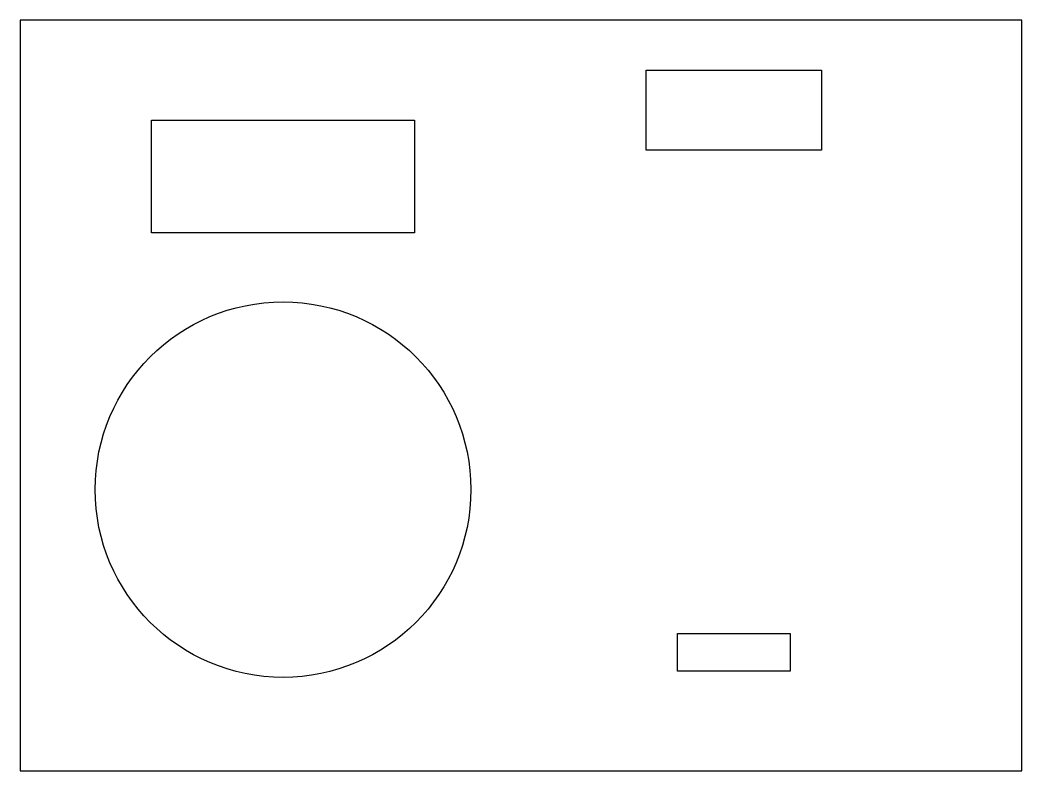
# Model space of a CAD drawing. Header units: millimetres. Extents: x 0 to 40, y 0 to 30.
import ezdxf

# ---------------------------------------------------------------- set-up
doc = ezdxf.new("R2010")
doc.units = ezdxf.units.MM

msp = doc.modelspace()

# ---------------------------------------------------------------- linework, layer by layer
for points in [[(0, 0), (40, 0), (40, 30), (0, 30)], [(32, 28), (32, 24.8), (25, 24.8), (25, 28)], [(15.75, 26), (15.75, 21.5), (5.25, 21.5), (5.25, 26)], [(30.75, 5.49), (30.75, 3.99), (26.25, 3.99), (26.25, 5.49)]]:
    msp.add_lwpolyline(points, close=True)
msp.add_circle((10.5, 11.24), 7.5)

doc.saveas('drawing.dxf')
